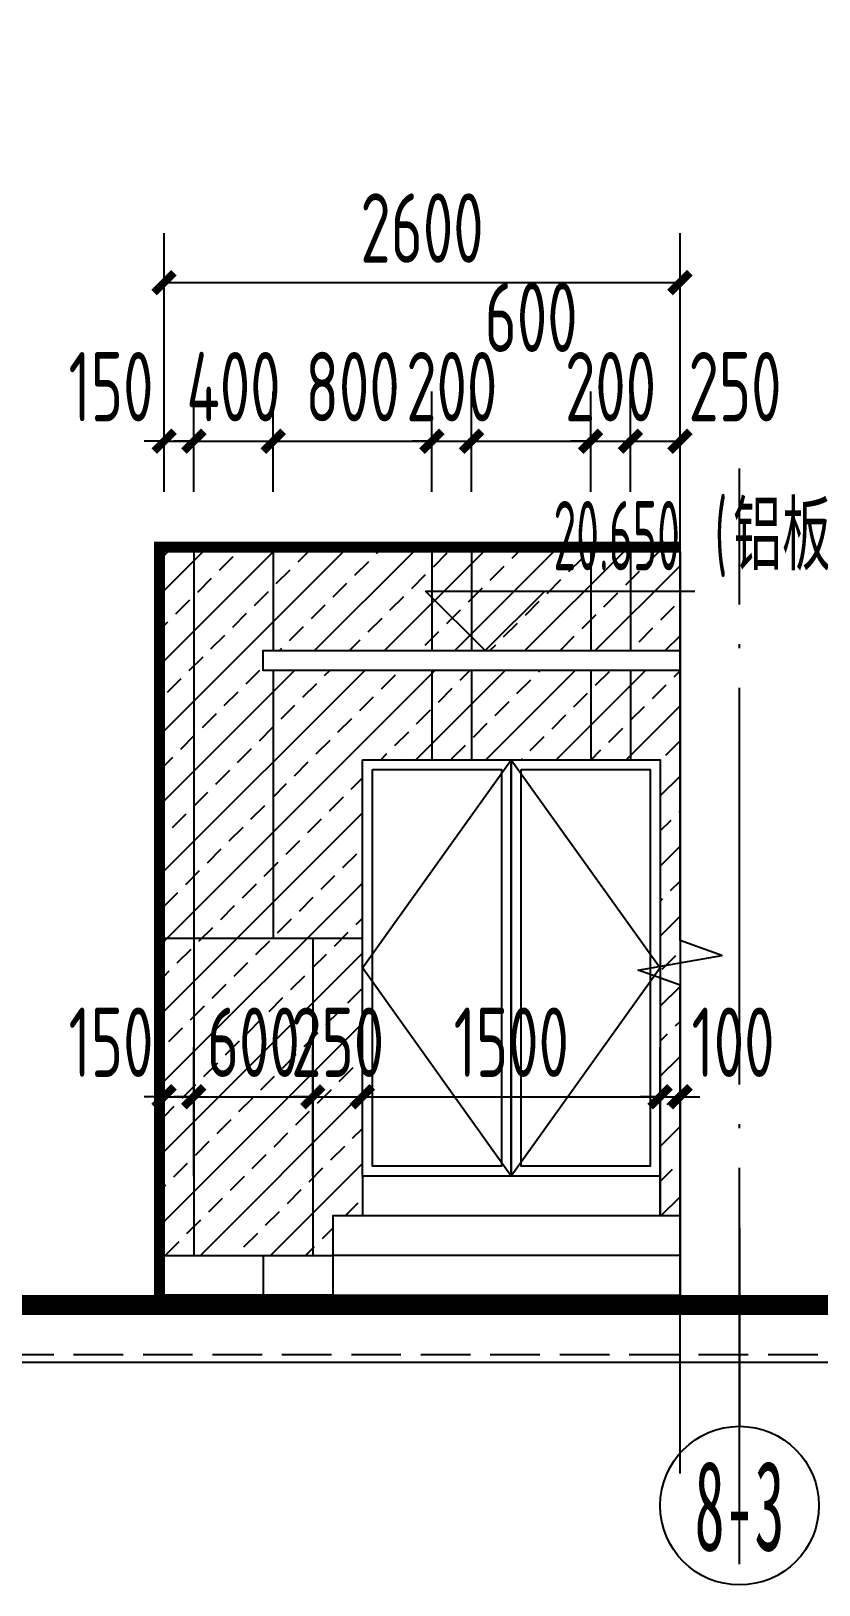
# Model space of a CAD drawing. Extents: x -863035 to 270371, y -8918 to 240488.
# Drawn here: x -247181 to -243211, y 29168 to 37004 of the extents above; entities that cross this region are included whole.
import ezdxf
from ezdxf.enums import TextEntityAlignment as Align

# ---------------------------------------------------------------- set-up
doc = ezdxf.new("R2010")
doc.units = 0
doc.header["$LTSCALE"] = 1000
doc.header["$MEASUREMENT"] = 0
for name, pattern in [('109-34 轴网$0$L1$0$$AUDIT_BAD_LTYPE1', [0]), ('DASH', [0.35, 0.25, -0.1]), ('DOTE', [2.42, 2, -0.2, 0.02, -0.2])]:
    doc.linetypes.add(name, pattern=pattern)
for name, color, linetype in [('01-标注_尺寸', 124, 'Continuous'), ('01-标注_标高', 200, 'Continuous'), ('01-标注_符号', 200, 'Continuous'), ('01-标注_轴线坐标', 132, 'Continuous'), ('02-TEXT_标注', 130, 'Continuous'), ('02-TEXT_轴号', 7, 'Continuous'), ('05-填充_156', 156, 'Continuous'), ('A-C_窗', 140, 'Continuous'), ('A_AXIS-轴线', 36, 'Continuous'), ('AXIS_TEXT', 7, 'Continuous'), ('E-墙面分格', 146, 'Continuous'), ('E-立面轮廓', 241, 'Continuous')]:
    doc.layers.add(name, color=color, linetype=linetype)
doc.layers.add('04-不打印_辅助线', color=165, linetype='Continuous', plot=False)
doc.styles.add('_TCH_AXIS', font='STXIHEI.TTF')
doc.styles.add('_TCH_DIM', font='ROS1', dxfattribs={"width": 0.75, "bigfont": 'JD'})
doc.styles.add('_TCH_DIM_T3', font='ROS1', dxfattribs={"width": 0.75, "bigfont": 'JD'})
doc.styles.add('COMPLEX', font='COMPLEX')
doc.dimstyles.new('_TCH_ARCH&&100', dxfattribs={"dimtxt": 350, "dimasz": 100, "dimexe": 250, "dimexo": 300, "dimgap": 100, "dimtad": 1, "dimdec": 0, "dimzin": 0, "dimdsep": 46, "dimtxsty": '_TCH_DIM_T3', "dimblk": 'ARCHTICK', "dimcen": 0.09, "dimclrt": 7, "dimazin": 2, "dimtfac": 1, "dimtdec": 0, "dimtix": 1, "dimtmove": 2, "dimatfit": 3, "dimfxl": 0, "dimtolj": 1, "dimtzin": 0, "dimarcsym": 0})

# ---------------------------------------------------------------- blocks, each defined once
blk = doc.blocks.new('jwdlwoiajdska')
blk.add_wipeout([(-314594.1, 266699.4), (-312843.8, 266699.4), (-312843.8, 267099.4), (-312943.8, 267099.4), (-312943.8, 269399.4), (-314443.8, 269399.4), (-314443.8, 267099.4), (-314594.1, 267099.4)]).dxf.layer = '04-不打印_辅助线'
at = {"layer": 'A-C_窗', "linetype": '109-34 轴网$0$L1$0$$AUDIT_BAD_LTYPE1'}
for points in [[(-313693.8, 269399.4), (-312943.8, 268349.4), (-313693.8, 267299.4), (-314443.8, 268349.4), (-313693.8, 269399.4), (-313693.8, 267299.4)], [(-312943.8, 267099.4), (-312943.8, 267299.4), (-314443.8, 267299.4), (-314443.8, 267099.4)], [(-312843.8, 266899.4), (-312843.8, 267099.4), (-314594.1, 267099.4), (-314594.1, 266899.4)]]:
    blk.add_lwpolyline(points, dxfattribs=at)
for points in [[(-314443.8, 269399.4), (-313693.8, 269399.4), (-313693.8, 267299.4), (-314443.8, 267299.4)], [(-314393.8, 269349.4), (-313743.8, 269349.4), (-313743.8, 267349.4), (-314393.8, 267349.4)], [(-313693.8, 269399.4), (-312943.8, 269399.4), (-312943.8, 267299.4), (-313693.8, 267299.4)], [(-313643.8, 269349.4), (-312993.8, 269349.4), (-312993.8, 267349.4), (-313643.8, 267349.4)]]:
    blk.add_lwpolyline(points, close=True, dxfattribs=at)
at = {"layer": 'A-C_窗'}
blk.add_lwpolyline([(-312843.8, 266699.4), (-312843.8, 266899.4), (-314594.1, 266899.4), (-314594.1, 266699.4), (-312843.8, 266699.4)], dxfattribs=at)
blk = doc.blocks.new('_AXISO')
blk.add_circle((0, 0), 0.5)
at = {"layer": 'AXIS_TEXT', "style": 'COMPLEX', "width": 1.041667}
blk.add_attdef('A', text='', height=0.56, dxfattribs=at).set_placement((-0.25, -0.28), (0.25, -0.28), align=Align.FIT)
blk = doc.blocks.new('_ArchTick')
at = {"color": 0, "linetype": 'ByBlock', "const_width": 0.4}
blk.add_lwpolyline([(-0.5, -0.5), (0.5, 0.5)], dxfattribs=at)
blk = doc.blocks.new('*D1072')
at = {"layer": '01-标注_尺寸', "color": 0, "lineweight": -2, "transparency": 16777216}
for p, q in [((-246510.6, 31229.8), (-246510.6, 31879.8)), ((-246360.6, 31229.8), (-246360.6, 31879.8)), ((-246510.6, 31629.8), (-246610.6, 31629.8)), ((-246510.6, 31629.8), (-246360.6, 31629.8)), ((-246360.6, 31629.8), (-246260.6, 31629.8))]:
    blk.add_line(p, q, dxfattribs=at)
at = {"layer": 'Defpoints', "color": 0, "transparency": 16777216}
for p in [(-246360.6, 31629.8), (-246510.6, 30929.8), (-246360.6, 30929.8)]:
    blk.add_point(p, dxfattribs=at)
at = {"layer": '01-标注_尺寸', "color": 0, "lineweight": -2, "transparency": 16777216, "xscale": 100, "yscale": 100, "zscale": 100}
blk.add_blockref('_ArchTick', (-246510.6, 31629.8), dxfattribs=at)
at = {"layer": '01-标注_尺寸', "color": 0, "lineweight": -2, "transparency": 16777216, "xscale": 100, "yscale": 100, "zscale": 100, "rotation": 180}
blk.add_blockref('_ArchTick', (-246360.6, 31629.8), dxfattribs=at)
at = {"layer": '01-标注_尺寸', "color": 7, "transparency": 16777216, "insert": (-246778, 31904.8), "char_height": 350, "attachment_point": 5, "style": '_TCH_DIM_T3'}
blk.add_mtext('\\A1;150', dxfattribs=at)
blk = doc.blocks.new('*D1073')
at = {"layer": '01-标注_尺寸', "color": 0, "lineweight": -2, "transparency": 16777216}
for p, q in [((-246360.6, 31229.8), (-246360.6, 31879.8)), ((-245760.6, 31229.8), (-245760.6, 31879.8)), ((-246360.6, 31629.8), (-246460.6, 31629.8)), ((-246360.6, 31629.8), (-245760.6, 31629.8)), ((-245760.6, 31629.8), (-245660.6, 31629.8))]:
    blk.add_line(p, q, dxfattribs=at)
at = {"layer": 'Defpoints', "color": 0, "transparency": 16777216}
for p in [(-245760.6, 31629.8), (-246360.6, 30929.8), (-245760.6, 30929.8)]:
    blk.add_point(p, dxfattribs=at)
at = {"layer": '01-标注_尺寸', "color": 0, "lineweight": -2, "transparency": 16777216, "xscale": 100, "yscale": 100, "zscale": 100}
blk.add_blockref('_ArchTick', (-246360.6, 31629.8), dxfattribs=at)
at = {"layer": '01-标注_尺寸', "color": 0, "lineweight": -2, "transparency": 16777216, "xscale": 100, "yscale": 100, "zscale": 100, "rotation": 180}
blk.add_blockref('_ArchTick', (-245760.6, 31629.8), dxfattribs=at)
at = {"layer": '01-标注_尺寸', "color": 7, "transparency": 16777216, "insert": (-246060.6, 31904.8), "char_height": 350, "attachment_point": 5, "style": '_TCH_DIM_T3'}
blk.add_mtext('\\A1;600', dxfattribs=at)
blk = doc.blocks.new('*D1074')
at = {"layer": '01-标注_尺寸', "color": 0, "lineweight": -2, "transparency": 16777216}
for p, q in [((-245760.6, 31229.8), (-245760.6, 31879.8)), ((-245510.6, 31229.8), (-245510.6, 31879.8)), ((-245760.6, 31629.8), (-245860.6, 31629.8)), ((-245760.6, 31629.8), (-245510.6, 31629.8)), ((-245510.6, 31629.8), (-245410.6, 31629.8))]:
    blk.add_line(p, q, dxfattribs=at)
at = {"layer": 'Defpoints', "color": 0, "transparency": 16777216}
for p in [(-245510.6, 31629.8), (-245760.6, 30929.8), (-245510.6, 30929.8)]:
    blk.add_point(p, dxfattribs=at)
at = {"layer": '01-标注_尺寸', "color": 0, "lineweight": -2, "transparency": 16777216, "xscale": 100, "yscale": 100, "zscale": 100}
blk.add_blockref('_ArchTick', (-245760.6, 31629.8), dxfattribs=at)
at = {"layer": '01-标注_尺寸', "color": 0, "lineweight": -2, "transparency": 16777216, "xscale": 100, "yscale": 100, "zscale": 100, "rotation": 180}
blk.add_blockref('_ArchTick', (-245510.6, 31629.8), dxfattribs=at)
at = {"layer": '01-标注_尺寸', "color": 7, "transparency": 16777216, "insert": (-245635.6, 31904.8), "char_height": 350, "attachment_point": 5, "style": '_TCH_DIM_T3'}
blk.add_mtext('\\A1;250', dxfattribs=at)
blk = doc.blocks.new('*D1075')
at = {"layer": '01-标注_尺寸', "color": 0, "lineweight": -2, "transparency": 16777216}
for p, q in [((-245510.6, 31229.8), (-245510.6, 31879.8)), ((-244010.6, 31229.8), (-244010.6, 31879.8)), ((-245510.6, 31629.8), (-244010.6, 31629.8))]:
    blk.add_line(p, q, dxfattribs=at)
at = {"layer": 'Defpoints', "color": 0, "transparency": 16777216}
for p in [(-244010.6, 31629.8), (-245510.6, 30929.8), (-244010.6, 30929.8)]:
    blk.add_point(p, dxfattribs=at)
at = {"layer": '01-标注_尺寸', "color": 0, "lineweight": -2, "transparency": 16777216, "xscale": 100, "yscale": 100, "zscale": 100, "rotation": 180}
blk.add_blockref('_ArchTick', (-245510.6, 31629.8), dxfattribs=at)
at = {"layer": '01-标注_尺寸', "color": 0, "lineweight": -2, "transparency": 16777216, "xscale": 100, "yscale": 100, "zscale": 100}
blk.add_blockref('_ArchTick', (-244010.6, 31629.8), dxfattribs=at)
at = {"layer": '01-标注_尺寸', "color": 7, "transparency": 16777216, "insert": (-244760.6, 31904.8), "char_height": 350, "attachment_point": 5, "style": '_TCH_DIM_T3'}
blk.add_mtext('\\A1;1500', dxfattribs=at)
blk = doc.blocks.new('*D1076')
at = {"layer": '01-标注_尺寸', "color": 0, "lineweight": -2, "transparency": 16777216}
for p, q in [((-244010.6, 31229.8), (-244010.6, 31879.8)), ((-243910.6, 31229.8), (-243910.6, 31879.8)), ((-244010.6, 31629.8), (-244110.6, 31629.8)), ((-244010.6, 31629.8), (-243910.6, 31629.8)), ((-243910.6, 31629.8), (-243810.6, 31629.8))]:
    blk.add_line(p, q, dxfattribs=at)
at = {"layer": 'Defpoints', "color": 0, "transparency": 16777216}
for p in [(-243910.6, 31629.8), (-244010.6, 30929.8), (-243910.6, 30929.8)]:
    blk.add_point(p, dxfattribs=at)
at = {"layer": '01-标注_尺寸', "color": 0, "lineweight": -2, "transparency": 16777216, "xscale": 100, "yscale": 100, "zscale": 100}
blk.add_blockref('_ArchTick', (-244010.6, 31629.8), dxfattribs=at)
at = {"layer": '01-标注_尺寸', "color": 0, "lineweight": -2, "transparency": 16777216, "xscale": 100, "yscale": 100, "zscale": 100, "rotation": 180}
blk.add_blockref('_ArchTick', (-243910.6, 31629.8), dxfattribs=at)
at = {"layer": '01-标注_尺寸', "color": 7, "transparency": 16777216, "insert": (-243643.3, 31904.8), "char_height": 350, "attachment_point": 5, "style": '_TCH_DIM_T3'}
blk.add_mtext('\\A1;100', dxfattribs=at)
blk = doc.blocks.new('*D1077')
at = {"layer": '01-标注_尺寸', "color": 0, "lineweight": -2, "transparency": 16777216}
for p, q in [((-246510.6, 34679.8), (-246510.6, 35185.9)), ((-246360.6, 34679.8), (-246360.6, 35185.9)), ((-246510.6, 34935.9), (-246610.6, 34935.9)), ((-246510.6, 34935.9), (-246360.6, 34935.9)), ((-246360.6, 34935.9), (-246260.6, 34935.9))]:
    blk.add_line(p, q, dxfattribs=at)
at = {"layer": 'Defpoints', "color": 0, "transparency": 16777216}
for p in [(-246360.6, 34935.9), (-246510.6, 34379.8), (-246360.6, 34379.8)]:
    blk.add_point(p, dxfattribs=at)
at = {"layer": '01-标注_尺寸', "color": 0, "lineweight": -2, "transparency": 16777216, "xscale": 100, "yscale": 100, "zscale": 100}
blk.add_blockref('_ArchTick', (-246510.6, 34935.9), dxfattribs=at)
at = {"layer": '01-标注_尺寸', "color": 0, "lineweight": -2, "transparency": 16777216, "xscale": 100, "yscale": 100, "zscale": 100, "rotation": 180}
blk.add_blockref('_ArchTick', (-246360.6, 34935.9), dxfattribs=at)
at = {"layer": '01-标注_尺寸', "color": 7, "transparency": 16777216, "insert": (-246778, 35210.9), "char_height": 350, "attachment_point": 5, "style": '_TCH_DIM_T3'}
blk.add_mtext('\\A1;150', dxfattribs=at)
blk = doc.blocks.new('*D1078')
at = {"layer": '01-标注_尺寸', "color": 0, "lineweight": -2, "transparency": 16777216}
for p, q in [((-246360.6, 34679.8), (-246360.6, 35185.9)), ((-245960.6, 34679.8), (-245960.6, 35185.9)), ((-246360.6, 34935.9), (-246460.6, 34935.9)), ((-246360.6, 34935.9), (-245960.6, 34935.9)), ((-245960.6, 34935.9), (-245860.6, 34935.9))]:
    blk.add_line(p, q, dxfattribs=at)
at = {"layer": 'Defpoints', "color": 0, "transparency": 16777216}
for p in [(-245960.6, 34935.9), (-246360.6, 34379.8), (-245960.6, 34379.8)]:
    blk.add_point(p, dxfattribs=at)
at = {"layer": '01-标注_尺寸', "color": 0, "lineweight": -2, "transparency": 16777216, "xscale": 100, "yscale": 100, "zscale": 100}
blk.add_blockref('_ArchTick', (-246360.6, 34935.9), dxfattribs=at)
at = {"layer": '01-标注_尺寸', "color": 0, "lineweight": -2, "transparency": 16777216, "xscale": 100, "yscale": 100, "zscale": 100, "rotation": 180}
blk.add_blockref('_ArchTick', (-245960.6, 34935.9), dxfattribs=at)
at = {"layer": '01-标注_尺寸', "color": 7, "transparency": 16777216, "insert": (-246160.6, 35210.9), "char_height": 350, "attachment_point": 5, "style": '_TCH_DIM_T3'}
blk.add_mtext('\\A1;400', dxfattribs=at)
blk = doc.blocks.new('*D1079')
at = {"layer": '01-标注_尺寸', "color": 0, "lineweight": -2, "transparency": 16777216}
for p, q in [((-245960.6, 34679.8), (-245960.6, 35185.9)), ((-245160.6, 34679.8), (-245160.6, 35185.9)), ((-245960.6, 34935.9), (-245160.6, 34935.9))]:
    blk.add_line(p, q, dxfattribs=at)
at = {"layer": 'Defpoints', "color": 0, "transparency": 16777216}
for p in [(-245160.6, 34935.9), (-245960.6, 34379.8), (-245160.6, 34379.8)]:
    blk.add_point(p, dxfattribs=at)
at = {"layer": '01-标注_尺寸', "color": 0, "lineweight": -2, "transparency": 16777216, "xscale": 100, "yscale": 100, "zscale": 100, "rotation": 180}
blk.add_blockref('_ArchTick', (-245960.6, 34935.9), dxfattribs=at)
at = {"layer": '01-标注_尺寸', "color": 0, "lineweight": -2, "transparency": 16777216, "xscale": 100, "yscale": 100, "zscale": 100}
blk.add_blockref('_ArchTick', (-245160.6, 34935.9), dxfattribs=at)
at = {"layer": '01-标注_尺寸', "color": 7, "transparency": 16777216, "insert": (-245560.6, 35210.9), "char_height": 350, "attachment_point": 5, "style": '_TCH_DIM_T3'}
blk.add_mtext('\\A1;800', dxfattribs=at)
blk = doc.blocks.new('*D1080')
at = {"layer": '01-标注_尺寸', "color": 0, "lineweight": -2, "transparency": 16777216}
for p, q in [((-245160.6, 34679.8), (-245160.6, 35185.9)), ((-244960.6, 34679.8), (-244960.6, 35185.9)), ((-245160.6, 34935.9), (-245260.6, 34935.9)), ((-245160.6, 34935.9), (-244960.6, 34935.9)), ((-244960.6, 34935.9), (-244860.6, 34935.9))]:
    blk.add_line(p, q, dxfattribs=at)
at = {"layer": 'Defpoints', "color": 0, "transparency": 16777216}
for p in [(-244960.6, 34935.9), (-245160.6, 34379.8), (-244960.6, 34379.8)]:
    blk.add_point(p, dxfattribs=at)
at = {"layer": '01-标注_尺寸', "color": 0, "lineweight": -2, "transparency": 16777216, "xscale": 100, "yscale": 100, "zscale": 100}
blk.add_blockref('_ArchTick', (-245160.6, 34935.9), dxfattribs=at)
at = {"layer": '01-标注_尺寸', "color": 0, "lineweight": -2, "transparency": 16777216, "xscale": 100, "yscale": 100, "zscale": 100, "rotation": 180}
blk.add_blockref('_ArchTick', (-244960.6, 34935.9), dxfattribs=at)
at = {"layer": '01-标注_尺寸', "color": 7, "transparency": 16777216, "insert": (-245060.6, 35210.9), "char_height": 350, "attachment_point": 5, "style": '_TCH_DIM_T3'}
blk.add_mtext('\\A1;200', dxfattribs=at)
blk = doc.blocks.new('*D1081')
at = {"layer": '01-标注_尺寸', "color": 0, "lineweight": -2, "transparency": 16777216}
for p, q in [((-244960.6, 34679.8), (-244960.6, 35185.9)), ((-244360.6, 34679.8), (-244360.6, 35185.9)), ((-244960.6, 34935.9), (-244360.6, 34935.9))]:
    blk.add_line(p, q, dxfattribs=at)
at = {"layer": 'Defpoints', "color": 0, "transparency": 16777216}
for p in [(-244360.6, 34935.9), (-244960.6, 34379.8), (-244360.6, 34379.8)]:
    blk.add_point(p, dxfattribs=at)
at = {"layer": '01-标注_尺寸', "color": 0, "lineweight": -2, "transparency": 16777216, "xscale": 100, "yscale": 100, "zscale": 100, "rotation": 180}
blk.add_blockref('_ArchTick', (-244960.6, 34935.9), dxfattribs=at)
at = {"layer": '01-标注_尺寸', "color": 0, "lineweight": -2, "transparency": 16777216, "xscale": 100, "yscale": 100, "zscale": 100}
blk.add_blockref('_ArchTick', (-244360.6, 34935.9), dxfattribs=at)
at = {"layer": '01-标注_尺寸', "color": 7, "transparency": 16777216, "insert": (-244660.6, 35560.9), "char_height": 350, "attachment_point": 5, "style": '_TCH_DIM_T3'}
blk.add_mtext('\\A1;600', dxfattribs=at)
blk = doc.blocks.new('*D1082')
at = {"layer": '01-标注_尺寸', "color": 0, "lineweight": -2, "transparency": 16777216}
for p, q in [((-244360.6, 34679.8), (-244360.6, 35185.9)), ((-244160.6, 34679.8), (-244160.6, 35185.9)), ((-244360.6, 34935.9), (-244460.6, 34935.9)), ((-244360.6, 34935.9), (-244160.6, 34935.9)), ((-244160.6, 34935.9), (-244060.6, 34935.9))]:
    blk.add_line(p, q, dxfattribs=at)
at = {"layer": 'Defpoints', "color": 0, "transparency": 16777216}
for p in [(-244160.6, 34935.9), (-244360.6, 34379.8), (-244160.6, 34379.8)]:
    blk.add_point(p, dxfattribs=at)
at = {"layer": '01-标注_尺寸', "color": 0, "lineweight": -2, "transparency": 16777216, "xscale": 100, "yscale": 100, "zscale": 100}
blk.add_blockref('_ArchTick', (-244360.6, 34935.9), dxfattribs=at)
at = {"layer": '01-标注_尺寸', "color": 0, "lineweight": -2, "transparency": 16777216, "xscale": 100, "yscale": 100, "zscale": 100, "rotation": 180}
blk.add_blockref('_ArchTick', (-244160.6, 34935.9), dxfattribs=at)
at = {"layer": '01-标注_尺寸', "color": 7, "transparency": 16777216, "insert": (-244260.6, 35210.9), "char_height": 350, "attachment_point": 5, "style": '_TCH_DIM_T3'}
blk.add_mtext('\\A1;200', dxfattribs=at)
blk = doc.blocks.new('*D1083')
at = {"layer": '01-标注_尺寸', "color": 0, "lineweight": -2, "transparency": 16777216}
for p, q in [((-244160.6, 34679.8), (-244160.6, 35185.9)), ((-243910.6, 34679.8), (-243910.6, 35185.9)), ((-244160.6, 34935.9), (-243910.6, 34935.9))]:
    blk.add_line(p, q, dxfattribs=at)
at = {"layer": 'Defpoints', "color": 0, "transparency": 16777216}
for p in [(-243910.6, 34935.9), (-244160.6, 34379.8), (-243910.6, 34379.8)]:
    blk.add_point(p, dxfattribs=at)
at = {"layer": '01-标注_尺寸', "color": 0, "lineweight": -2, "transparency": 16777216, "xscale": 100, "yscale": 100, "zscale": 100, "rotation": 180}
blk.add_blockref('_ArchTick', (-244160.6, 34935.9), dxfattribs=at)
at = {"layer": '01-标注_尺寸', "color": 0, "lineweight": -2, "transparency": 16777216, "xscale": 100, "yscale": 100, "zscale": 100}
blk.add_blockref('_ArchTick', (-243910.6, 34935.9), dxfattribs=at)
at = {"layer": '01-标注_尺寸', "color": 7, "transparency": 16777216, "insert": (-243633.4, 35210.9), "char_height": 350, "attachment_point": 5, "style": '_TCH_DIM_T3'}
blk.add_mtext('\\A1;250', dxfattribs=at)
blk = doc.blocks.new('*D1084')
at = {"layer": '01-标注_尺寸', "color": 0, "lineweight": -2, "transparency": 16777216}
for p, q in [((-246510.6, 34979.8), (-246510.6, 35985.9)), ((-243910.6, 34979.8), (-243910.6, 35985.9)), ((-246510.6, 35735.9), (-243910.6, 35735.9))]:
    blk.add_line(p, q, dxfattribs=at)
at = {"layer": 'Defpoints', "color": 0, "transparency": 16777216}
for p in [(-243910.6, 35735.9), (-246510.6, 34679.8), (-243910.6, 34679.8)]:
    blk.add_point(p, dxfattribs=at)
at = {"layer": '01-标注_尺寸', "color": 0, "lineweight": -2, "transparency": 16777216, "xscale": 100, "yscale": 100, "zscale": 100, "rotation": 180}
blk.add_blockref('_ArchTick', (-246510.6, 35735.9), dxfattribs=at)
at = {"layer": '01-标注_尺寸', "color": 0, "lineweight": -2, "transparency": 16777216, "xscale": 100, "yscale": 100, "zscale": 100}
blk.add_blockref('_ArchTick', (-243910.6, 35735.9), dxfattribs=at)
at = {"layer": '01-标注_尺寸', "color": 7, "transparency": 16777216, "insert": (-245210.6, 36010.9), "char_height": 350, "attachment_point": 5, "style": '_TCH_DIM_T3'}
blk.add_mtext('\\A1;2600', dxfattribs=at)

msp = doc.modelspace()

# ---------------------------------------------------------------- hatches: boundary and pattern name
at = {"layer": '05-填充_156'}
h = msp.add_hatch(dxfattribs=at)
h.set_pattern_fill('天然石材', color=256, scale=50)
h.set_pattern_definition([(45, (-507726.38, 190513.55), (-176.77677, 176.77677), []), (45, (-507639.45, 190423.8), (-176.77677, 176.77677), [98.68425, -56.391])])
h.paths.add_polyline_path([(-245510.6, 33329.8), (-244760.6, 33329.8), (-244010.6, 33329.8), (-244010.6, 31229.8), (-244010.6, 31029.8), (-243910.6, 31029.8), (-243910.6, 33779.8), (-246010.6, 33779.8), (-246010.6, 33879.8), (-243910.6, 33879.8), (-243910.6, 34379.8), (-246510.6, 34379.8), (-246510.6, 30829.8), (-245660.9, 30829.8), (-245660.9, 31029.8), (-245660.9, 31029.8), (-245510.6, 31029.8)])

# ---------------------------------------------------------------- linework, layer by layer
at = {"layer": '01-标注_标高'}
for p, q in [((-244892.4, 33879.8), (-245192.4, 34179.8)), ((-245192.4, 34179.8), (-243835.8, 34179.8)), ((-244892.4, 33879.8), (-244592.4, 34179.8))]:
    msp.add_line(p, q, dxfattribs=at)
at = {"layer": '01-标注_轴线坐标'}
msp.add_line((-243610.6, 30967.8), (-243610.6, 29967.8), dxfattribs=at)
at = {"layer": '04-不打印_辅助线'}
msp.add_lwpolyline([(-230015.6, 82074.5), (-255645.6, 82074.5), (-255645.6, 30291.9), (-230015.6, 30291.9)], close=True, dxfattribs=at)
at = {"layer": 'A-C_窗', "linetype": '109-34 轴网$0$L1$0$$AUDIT_BAD_LTYPE1'}
msp.add_line((-246510.6, 30829.8), (-245610.6, 30829.8), dxfattribs=at)
at = {"layer": 'A-C_窗', "linetype": 'DASH'}
msp.add_line((-253266.7, 30329.8), (-234541.6, 30329.8), dxfattribs=at)
at = {"layer": 'A-C_窗'}
msp.add_lwpolyline([(-246510.6, 34379.8), (-243910.6, 34379.8), (-243910.6, 30629.8), (-246510.6, 30629.8)], close=True, dxfattribs=at)
at = {"layer": 'A-C_窗', "linetype": '109-34 轴网$0$L1$0$$AUDIT_BAD_LTYPE1'}
msp.add_lwpolyline([(-243910.6, 33879.8), (-243910.6, 33779.8), (-246010.6, 33779.8), (-246010.6, 33879.8)], close=True, dxfattribs=at)
at = {"layer": 'A_AXIS-轴线', "linetype": 'DOTE'}
msp.add_lwpolyline([(-243610.6, 29271.9), (-243610.6, 34797.6)], dxfattribs=at)
at = {"layer": 'E-墙面分格'}
for p, q in [((-246360.6, 34379.8), (-246360.6, 32429.8)), ((-245960.6, 34379.8), (-245960.6, 33879.8)), ((-245160.6, 34379.8), (-245160.6, 33879.8)), ((-244960.6, 34379.8), (-244960.6, 33879.8)), ((-244360.6, 34379.8), (-244360.6, 33879.8)), ((-244160.6, 34379.8), (-244160.6, 33879.8)), ((-245960.6, 33779.8), (-245960.6, 32429.8)), ((-245160.6, 33779.8), (-245160.6, 32429.8)), ((-244960.6, 33779.8), (-244960.6, 32429.8)), ((-244360.6, 33779.8), (-244360.6, 32429.8)), ((-244160.6, 33779.8), (-244160.6, 32429.8)), ((-246510.6, 32429.8), (-245510.6, 32429.8)), ((-246360.6, 32429.8), (-246360.6, 30829.8)), ((-245760.6, 32429.8), (-245760.6, 30829.8)), ((-245410.6, 32429.8), (-245410.6, 30829.8)), ((-245210.6, 32429.8), (-245210.6, 30829.8)), ((-244410.6, 32429.8), (-244410.6, 30829.8)), ((-244010.6, 32429.8), (-244010.6, 30829.8)), ((-246010.6, 30829.8), (-246010.6, 30629.8)), ((-245010.6, 30829.8), (-245010.6, 30629.8))]:
    msp.add_line(p, q, dxfattribs=at)
at = {"layer": 'E-立面轮廓'}
for points, const_width in [([(-246535.6, 30604.8), (-246535.6, 34404.8), (-243910.6, 34404.8)], 50), ([(-253266.7, 30579.8), (-234541.6, 30579.8)], 100)]:
    msp.add_lwpolyline(points, dxfattribs=dict(at, const_width=const_width))

# ---------------------------------------------------------------- block references
at = {"layer": '01-标注_轴线坐标'}
ref = msp.add_blockref('_AXISO', (-243610.6, 29567.8), dxfattribs=dict(at, xscale=800, yscale=800, zscale=800))
ref.add_attrib('A', '8-3', dxfattribs={"layer": '02-TEXT_轴号', "height": 452.55, "style": '_TCH_AXIS', "width": 0.51875}).set_placement((-243836.9, 29341.5), (-243384.4, 29341.5), align=Align.FIT)

# ---------------------------------------------------------------- texts
at = {"layer": '02-TEXT_标注', "style": '_TCH_DIM'}
for s, height, width, p in [('(', 350, 0.5625, (-243735.8, 34284.8)), ('铝板雨棚', 347.29, 0.75, (-243643.9, 34284.8)), ('20.650', 350, 0.5625, (-244548.3, 34284.8))]:
    msp.add_text(s, height=height, dxfattribs=dict(at, width=width)).set_placement(p)

# ---------------------------------------------------------------- dimensions: what is measured, and where the dimension line sits
at = {"layer": '01-标注_尺寸'}
for p1, p2, distance, picture, middle in [((-246510.6, 34679.8), (-243910.6, 34679.8), 1056.1, '*D1084', (-245210.6, 36010.9)), ((-246360.6, 34379.8), (-245960.6, 34379.8), 556.1, '*D1078', (-246160.6, 35210.9)), ((-245960.6, 34379.8), (-245160.6, 34379.8), 556.1, '*D1079', (-245560.6, 35210.9)), ((-245160.6, 34379.8), (-244960.6, 34379.8), 556.1, '*D1080', (-245060.6, 35210.9)), ((-244360.6, 34379.8), (-244160.6, 34379.8), 556.1, '*D1082', (-244260.6, 35210.9))]:
    dim = msp.add_aligned_dim(p1=p1, p2=p2, distance=distance, dimstyle='_TCH_ARCH&&100', dxfattribs=at)
    dim.commit()
    dim.dimension.update_dxf_attribs({"geometry": picture, "text_midpoint": middle})
for base, p1, p2, angle, picture, middle in [((-244360.6, 34935.9), (-244960.6, 34379.8), (-244360.6, 34379.8), 0, '*D1081', (-244660.6, 35560.9)), ((-246360.6, 34935.9), (-246510.6, 34379.8), (-246360.6, 34379.8), 0, '*D1077', (-246778, 35210.9)), ((-243910.6, 34935.9), (-244160.6, 34379.8), (-243910.6, 34379.8), 0, '*D1083', (-243633.4, 35210.9)), ((-246360.6, 31629.8), (-246510.6, 30929.8), (-246360.6, 30929.8), 360, '*D1072', (-246778, 31904.8))]:
    dim = msp.add_linear_dim(base=base, p1=p1, p2=p2, angle=angle, dimstyle='_TCH_ARCH&&100', dxfattribs=at)
    dim.commit()
    dim.dimension.update_dxf_attribs({"geometry": picture, "text_midpoint": middle, "dimtype": 161})

# ---------------------------------------------------------------- next in the draw order: block references
msp.add_blockref('jwdlwoiajdska', (68933.2, -236069.6))

# ---------------------------------------------------------------- next in the draw order: linework, layer by layer
at = {"layer": '01-标注_符号'}
msp.add_lwpolyline([(-243910.6, 29729.8), (-243910.6, 32192.3), (-244120.6, 32268.7), (-243700.6, 32342.8), (-243910.6, 32417.3), (-243910.6, 34879.8)], dxfattribs=at)

# ---------------------------------------------------------------- next in the draw order: dimensions: what is measured, and where the dimension line sits
at = {"layer": '01-标注_尺寸'}
for p1, p2, picture, middle in [((-246360.6, 30929.8), (-245760.6, 30929.8), '*D1073', (-246060.6, 31904.8)), ((-245760.6, 30929.8), (-245510.6, 30929.8), '*D1074', (-245635.6, 31904.8)), ((-245510.6, 30929.8), (-244010.6, 30929.8), '*D1075', (-244760.6, 31904.8))]:
    dim = msp.add_aligned_dim(p1=p1, p2=p2, distance=700, dimstyle='_TCH_ARCH&&100', dxfattribs=at)
    dim.commit()
    dim.dimension.update_dxf_attribs({"geometry": picture, "text_midpoint": middle})
dim = msp.add_linear_dim(base=(-243910.6, 31629.8), p1=(-244010.6, 30929.8), p2=(-243910.6, 30929.8), angle=360, dimstyle='_TCH_ARCH&&100', dxfattribs=at)
dim.commit()
dim.dimension.update_dxf_attribs({"geometry": '*D1076', "text_midpoint": (-243643.3, 31904.8), "dimtype": 161})

doc.saveas('drawing.dxf')
